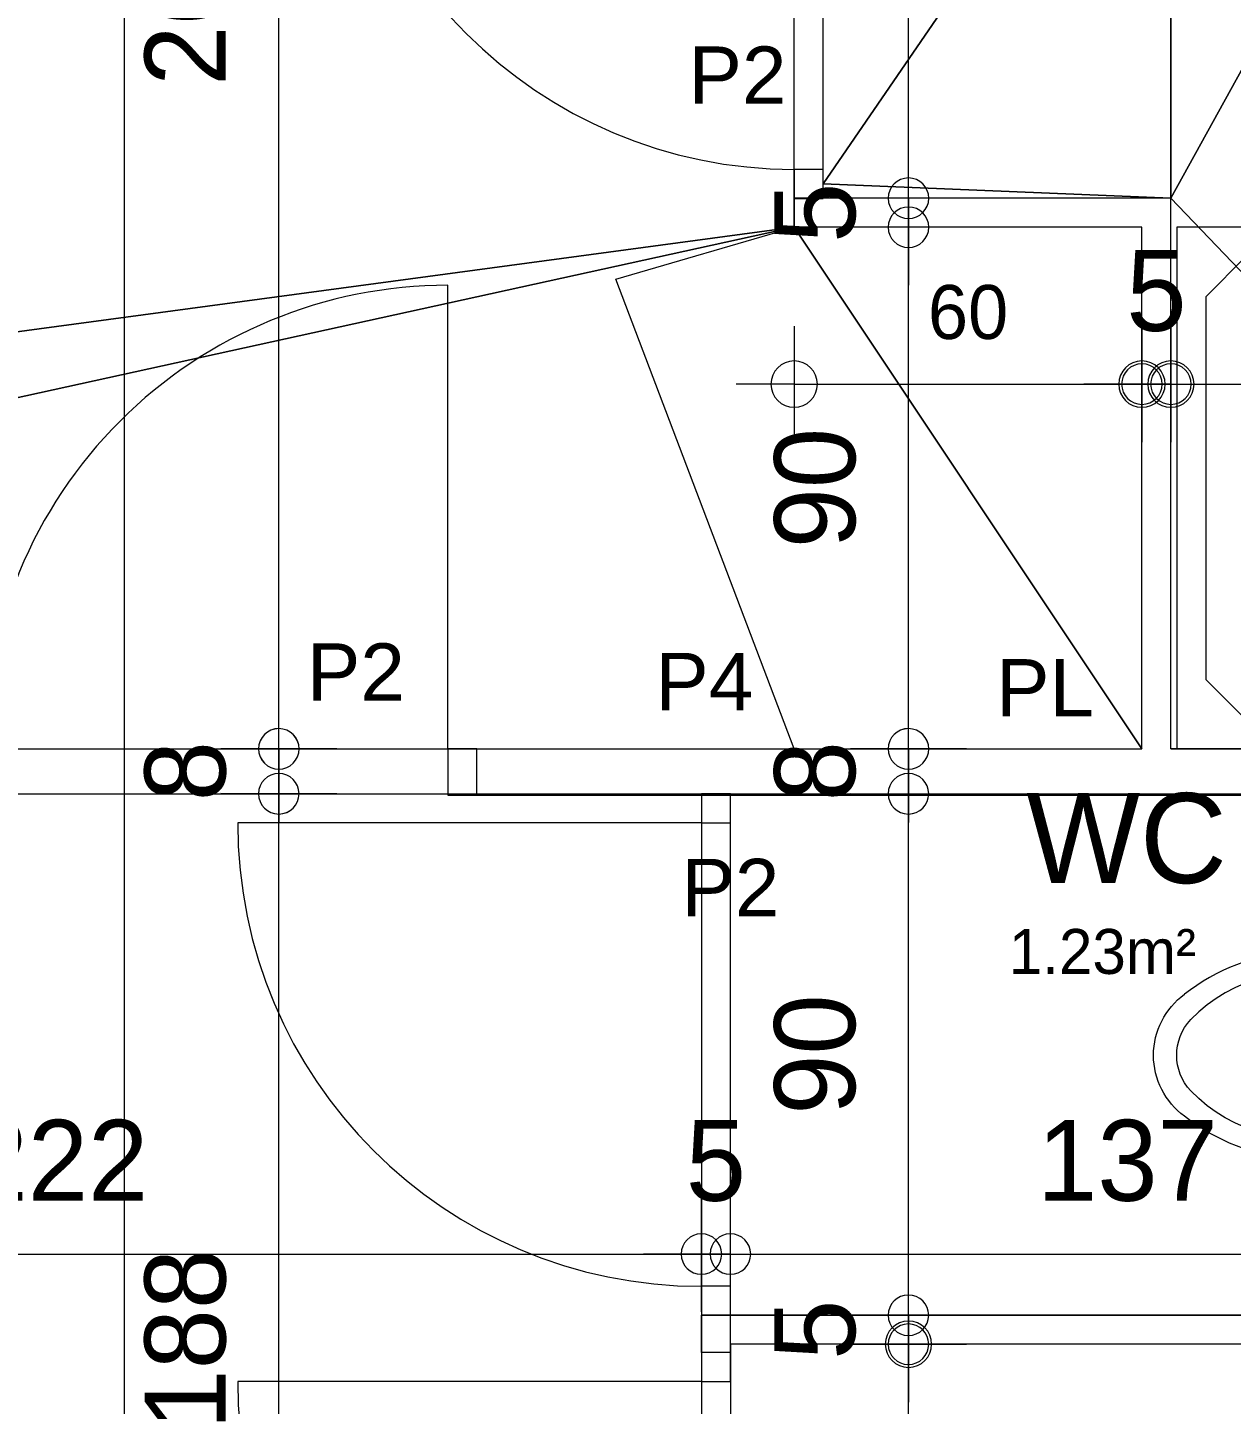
# Model space of a CAD drawing. Header units: metres. Extents: x 1.8 to 61.8, y -52.8 to -10.8.
# Drawn here: x 34.101 to 36.178, y -19.723 to -17.347 of the extents above; entities that cross this region are included whole.
import ezdxf
from ezdxf.enums import TextEntityAlignment as Align
from ezdxf.lldxf.tags import DXFTag

# ---------------------------------------------------------------- set-up
doc = ezdxf.new("R2010")
doc.units = ezdxf.units.M
doc.header["$MEASUREMENT"] = 0
for name, color, linetype in [('Calque commun', 7, 'Continuous'), ('Calque2', 7, 'Continuous'), ('Calque5', 7, 'Continuous'), ('Calque90', 7, 'Continuous'), ('Cotations', 7, 'Continuous'), ('Textes', 7, 'Continuous')]:
    doc.layers.add(name, color=color, linetype=linetype)
doc.styles.add('Arial8', font='arial.ttf', dxfattribs={"height": 0.098961})
doc.styles.add('Century Gothic11', font='GOTHIC.TTF', dxfattribs={"height": 0.139636})
doc.styles.add('Century Gothic19', font='GOTHIC.TTF', dxfattribs={"height": 0.155151})
doc.styles.add('Century Gothic21', font='GOTHIC.TTF', dxfattribs={"height": 0.09309})
doc.styles.add('Century Gothic5', font='GOTHIC.TTF', dxfattribs={"height": 0.077575})
tags = doc.linetypes.add('DASHDOT2', pattern=[0.5, 0.25, -0.125, 0, -0.125]).pattern_tags.tags
tags[10:11] = [DXFTag(74, 4), DXFTag(75, 0), DXFTag(340, '0'), DXFTag(46, 1.0), DXFTag(50, 0.0), DXFTag(44, 0.0), DXFTag(45, 0.0)]
tags[8:9] = [DXFTag(74, 4), DXFTag(75, 0), DXFTag(340, '0'), DXFTag(46, 1.0), DXFTag(50, 0.0), DXFTag(44, 0.0), DXFTag(45, 0.0)]
tags[6:7] = [DXFTag(74, 4), DXFTag(75, 0), DXFTag(340, '0'), DXFTag(46, 1.0), DXFTag(50, 0.0), DXFTag(44, 0.0), DXFTag(45, 0.0)]
tags[4:5] = [DXFTag(74, 4), DXFTag(75, 0), DXFTag(340, '0'), DXFTag(46, 1.0), DXFTag(50, 0.0), DXFTag(44, 0.0), DXFTag(45, 0.0)]

# ---------------------------------------------------------------- blocks, each defined once
blk = doc.blocks.new('@PRES_1_$$_1-49')
at = {"layer": 'Calque commun', "color": 5, "linetype": 'Continuous', "lineweight": 9}
blk.add_line((0.05, 0.05), (0.05, 0.85), dxfattribs=at)
at = {"layer": 'Calque commun', "color": 5, "linetype": 'Continuous', "lineweight": 9, "extrusion": (0, 0, -1)}
blk.add_arc((-0.05, 0.05), 0.8, 90, 180, dxfattribs=at)
at = {"layer": 'Calque commun', "color": 5, "linetype": 'Continuous', "lineweight": 9}
mesh = blk.add_polyface(dxfattribs=at)
corners = [(0, 0), (0, 0.05), (0.05, 0.05), (0.05, 0)]
mesh.append_faces([[corners[k] for k in face] for face in [(0, 1, 2, 3)]], dxfattribs={"color": 5})
mesh = blk.add_polyface(dxfattribs=at)
corners = [(0.85, 0), (0.85, 0.05), (0.9, 0.05), (0.9, 0)]
mesh.append_faces([[corners[k] for k in face] for face in [(0, 1, 2, 3)]], dxfattribs={"color": 5})
blk = doc.blocks.new('@PRES_1_$$_1-50')
at = {"layer": 'Calque commun', "color": 0, "linetype": 'ByBlock', "lineweight": -2}
blk.add_line((0, 0), (0, 0.05), dxfattribs=at)
blk = doc.blocks.new('@PRES_1_$$_1-51')
at = {"layer": 'Calque commun', "color": 0, "linetype": 'ByBlock', "lineweight": -2}
blk.add_line((0, 0), (0, 0.05), dxfattribs=at)
blk = doc.blocks.new('INTER_2D_COMB17')
at = {"layer": 'Calque commun', "color": 0, "linetype": 'ByBlock', "lineweight": -2}
blk.add_blockref('@PRES_1_$$_1-49', (0, 0), dxfattribs=at)
at = {"layer": 'Calque commun', "color": 15, "linetype": 'Continuous', "lineweight": 18}
blk.add_blockref('@PRES_1_$$_1-50', (0, 0), dxfattribs=at)
at = {"layer": 'Calque commun', "color": 15, "linetype": 'Continuous', "lineweight": 18, "extrusion": (0, 0, -1), "xscale": -1, "yscale": -1, "zscale": -1, "rotation": -180}
blk.add_blockref('@PRES_1_$$_1-51', (-0.9, 0), dxfattribs=at)
blk = doc.blocks.new('PLACED_COMB17')
at = {"layer": 'Calque commun', "color": 0, "linetype": 'ByBlock', "lineweight": -2}
blk.add_blockref('INTER_2D_COMB17', (0, 0), dxfattribs=at)
blk = doc.blocks.new('xmodule1pdniv1-25')
at = {"layer": 'Calque commun', "color": 5, "linetype": 'Continuous', "lineweight": 9}
blk.add_arc((0, 0), 0.5, 0, 359.9994, dxfattribs=at)
blk = doc.blocks.new('xmodule1pdniv1-26')
at = {"layer": 'Calque commun', "color": 5, "linetype": 'Continuous', "lineweight": 9}
blk.add_arc((0, 0), 0.5, 0, 359.9994, dxfattribs=at)
blk = doc.blocks.new('DimLine53702-2')
at = {"layer": 'Calque commun', "color": 5, "linetype": 'Continuous', "lineweight": 9}
for p, q in [((33.0436, -19.563), (33.0436, -19.363)), ((35.2637, -19.563), (35.2637, -19.363)), ((33.0436, -19.463), (32.9436, -19.463)), ((33.0436, -19.463), (35.2637, -19.463)), ((35.2637, -19.463), (35.3637, -19.463))]:
    blk.add_line(p, q, dxfattribs=at)
at = {"layer": 'Calque commun', "color": 5, "linetype": 'Continuous', "lineweight": 9, "xscale": 0.07000000029802322, "yscale": 0.07000000029802322, "zscale": 0.07000000029802322}
for name, p in [('xmodule1pdniv1-25', (33.0436, -19.463)), ('xmodule1pdniv1-26', (35.2637, -19.463))]:
    blk.add_blockref(name, p, dxfattribs=at)
at = {"layer": 'Calque commun', "color": 5, "linetype": 'Continuous', "lineweight": 9, "style": 'Century Gothic11'}
blk.add_text('222', height=0.13964, dxfattribs=at).set_placement((34.1537, -19.413), align=Align.BOTTOM_CENTER)
blk = doc.blocks.new('xmodule1pdniv1-27')
at = {"layer": 'Calque commun', "color": 5, "linetype": 'Continuous', "lineweight": 9}
blk.add_arc((0, 0), 0.5, 0, 359.9994, dxfattribs=at)
blk = doc.blocks.new('xmodule1pdniv1-28')
at = {"layer": 'Calque commun', "color": 5, "linetype": 'Continuous', "lineweight": 9}
blk.add_arc((0, 0), 0.5, 0, 359.9994, dxfattribs=at)
blk = doc.blocks.new('DimLine53710-2')
at = {"layer": 'Calque commun', "color": 5, "linetype": 'Continuous', "lineweight": 9}
for p, q in [((35.2637, -19.563), (35.2637, -19.363)), ((35.3137, -19.563), (35.3137, -19.363)), ((35.2637, -19.463), (35.1637, -19.463)), ((35.2637, -19.463), (35.3137, -19.463)), ((35.3137, -19.463), (35.4137, -19.463))]:
    blk.add_line(p, q, dxfattribs=at)
at = {"layer": 'Calque commun', "color": 5, "linetype": 'Continuous', "lineweight": 9, "xscale": 0.07000000029802322, "yscale": 0.07000000029802322, "zscale": 0.07000000029802322}
for name, p in [('xmodule1pdniv1-27', (35.2637, -19.463)), ('xmodule1pdniv1-28', (35.3137, -19.463))]:
    blk.add_blockref(name, p, dxfattribs=at)
at = {"layer": 'Calque commun', "color": 5, "linetype": 'Continuous', "lineweight": 9, "style": 'Century Gothic11'}
blk.add_text('5', height=0.1396, dxfattribs=at).set_placement((35.2887, -19.413), align=Align.BOTTOM_CENTER)
blk = doc.blocks.new('xmodule1pdniv1-29')
at = {"layer": 'Calque commun', "color": 5, "linetype": 'Continuous', "lineweight": 9}
blk.add_arc((0, 0), 0.5, 0, 359.9994, dxfattribs=at)
blk = doc.blocks.new('xmodule1pdniv1-30')
at = {"layer": 'Calque commun', "color": 5, "linetype": 'Continuous', "lineweight": 9}
blk.add_arc((0, 0), 0.5, 0, 359.9994, dxfattribs=at)
blk = doc.blocks.new('DimLine53718-2')
at = {"layer": 'Calque commun', "color": 5, "linetype": 'Continuous', "lineweight": 9}
for p, q in [((35.3137, -19.563), (35.3137, -19.363)), ((36.6836, -19.563), (36.6836, -19.363)), ((35.3137, -19.463), (35.2137, -19.463)), ((35.3137, -19.463), (36.6836, -19.463)), ((36.6836, -19.463), (36.7836, -19.463))]:
    blk.add_line(p, q, dxfattribs=at)
at = {"layer": 'Calque commun', "color": 5, "linetype": 'Continuous', "lineweight": 9, "xscale": 0.07000000029802322, "yscale": 0.07000000029802322, "zscale": 0.07000000029802322}
for name, p in [('xmodule1pdniv1-29', (35.3137, -19.463)), ('xmodule1pdniv1-30', (36.6836, -19.463))]:
    blk.add_blockref(name, p, dxfattribs=at)
at = {"layer": 'Calque commun', "color": 5, "linetype": 'Continuous', "lineweight": 9, "style": 'Century Gothic11'}
blk.add_text('137', height=0.13964, dxfattribs=at).set_placement((35.9987, -19.413), align=Align.BOTTOM_CENTER)
blk = doc.blocks.new('xmodule1pdniv1-39')
at = {"layer": 'Calque commun', "color": 5, "linetype": 'Continuous', "lineweight": 9}
blk.add_arc((0, 0), 0.5, 0, 359.9994, dxfattribs=at)
blk = doc.blocks.new('xmodule1pdniv1-40')
at = {"layer": 'Calque commun', "color": 5, "linetype": 'Continuous', "lineweight": 9}
blk.add_arc((0, 0), 0.5, 0, 359.9994, dxfattribs=at)
blk = doc.blocks.new('DimLine53758-2')
at = {"layer": 'Calque commun', "color": 5, "linetype": 'Continuous', "lineweight": 9}
for p, q in [((34.5346, -18.6687), (34.5346, -18.5687)), ((34.6346, -18.6687), (34.4346, -18.6687)), ((34.5346, -20.5512), (34.5346, -18.6687)), ((34.6346, -20.5512), (34.4346, -20.5512)), ((34.5346, -20.5512), (34.5346, -20.6512))]:
    blk.add_line(p, q, dxfattribs=at)
at = {"layer": 'Calque commun', "color": 5, "linetype": 'Continuous', "lineweight": 9, "xscale": 0.07000000029802322, "yscale": 0.07000000029802322, "zscale": 0.07000000029802322, "rotation": 90}
for name, p in [('xmodule1pdniv1-40', (34.5346, -18.6687)), ('xmodule1pdniv1-39', (34.5346, -20.5512))]:
    blk.add_blockref(name, p, dxfattribs=at)
at = {"layer": 'Calque commun', "color": 5, "linetype": 'Continuous', "lineweight": 9, "style": 'Century Gothic11'}
blk.add_text('188', height=0.13964, rotation=90.0024, dxfattribs=at).set_placement((34.4846, -19.61), align=Align.BOTTOM_CENTER)
blk = doc.blocks.new('xmodule1pdniv1-41')
at = {"layer": 'Calque commun', "color": 5, "linetype": 'Continuous', "lineweight": 9}
blk.add_arc((0, 0), 0.5, 0, 359.9994, dxfattribs=at)
blk = doc.blocks.new('xmodule1pdniv1-42')
at = {"layer": 'Calque commun', "color": 5, "linetype": 'Continuous', "lineweight": 9}
blk.add_arc((0, 0), 0.5, 0, 359.9994, dxfattribs=at)
blk = doc.blocks.new('DimLine53766-2')
at = {"layer": 'Calque commun', "color": 5, "linetype": 'Continuous', "lineweight": 9}
for p, q in [((34.5347, -18.5913), (34.5348, -18.4913)), ((34.6347, -18.5914), (34.4347, -18.5911)), ((34.5346, -18.6687), (34.5347, -18.5913)), ((34.6346, -18.6688), (34.4346, -18.6685)), ((34.5346, -18.6687), (34.5344, -18.7687))]:
    blk.add_line(p, q, dxfattribs=at)
at = {"layer": 'Calque commun', "color": 5, "linetype": 'Continuous', "lineweight": 9, "xscale": 0.06999999484552753, "yscale": 0.06999999484552753, "zscale": 0.07000000029802322, "rotation": 89.9152908298062}
for name, p in [('xmodule1pdniv1-42', (34.5347, -18.5913)), ('xmodule1pdniv1-41', (34.5346, -18.6687))]:
    blk.add_blockref(name, p, dxfattribs=at)
at = {"layer": 'Calque commun', "color": 5, "linetype": 'Continuous', "lineweight": 9, "style": 'Century Gothic11'}
blk.add_text('8', height=0.1396, rotation=89.9153, dxfattribs=at).set_placement((34.4846, -18.6299), align=Align.BOTTOM_CENTER)
blk = doc.blocks.new('xmodule1pdniv1-43')
at = {"layer": 'Calque commun', "color": 5, "linetype": 'Continuous', "lineweight": 9}
blk.add_arc((0, 0), 0.5, 0, 359.9994, dxfattribs=at)
blk = doc.blocks.new('DimLine53774-2')
at = {"layer": 'Calque commun', "color": 5, "linetype": 'Continuous', "lineweight": 9}
for p, q in [((34.5347, -18.5913), (34.5347, -15.9912)), ((34.6347, -18.5913), (34.4347, -18.5913)), ((34.5347, -18.5913), (34.5347, -18.6913))]:
    blk.add_line(p, q, dxfattribs=at)
at = {"layer": 'Calque commun', "color": 5, "linetype": 'Continuous', "lineweight": 9, "xscale": 0.07000000029802322, "yscale": 0.07000000029802322, "zscale": 0.07000000029802322, "rotation": 90}
blk.add_blockref('xmodule1pdniv1-43', (34.5347, -18.5913), dxfattribs=at)
at = {"layer": 'Calque commun', "color": 5, "linetype": 'Continuous', "lineweight": 9, "style": 'Century Gothic11'}
blk.add_text('260', height=0.13964, rotation=90, dxfattribs=at).set_placement((34.4847, -17.2912), align=Align.BOTTOM_CENTER)
blk = doc.blocks.new('xmodule1pdniv1-49')
at = {"layer": 'Calque commun', "color": 5, "linetype": 'Continuous', "lineweight": 9}
blk.add_arc((0, 0), 0.5, 0, 359.9994, dxfattribs=at)
blk = doc.blocks.new('xmodule1pdniv1-50')
at = {"layer": 'Calque commun', "color": 5, "linetype": 'Continuous', "lineweight": 9}
blk.add_arc((0, 0), 0.5, 0, 359.9994, dxfattribs=at)
blk = doc.blocks.new('DimLine53814-2')
at = {"layer": 'Calque commun', "color": 5, "linetype": 'Continuous', "lineweight": 9}
for p, q in [((35.6208, -19.5687), (35.6208, -19.4687)), ((35.5208, -19.5687), (35.7208, -19.5687)), ((35.6208, -19.6187), (35.6208, -19.5687)), ((35.5208, -19.6187), (35.7208, -19.6187)), ((35.6208, -19.6187), (35.6208, -19.7187))]:
    blk.add_line(p, q, dxfattribs=at)
at = {"layer": 'Calque commun', "color": 5, "linetype": 'Continuous', "lineweight": 9, "xscale": 0.07000000029802322, "yscale": 0.07000000029802322, "zscale": 0.07000000029802322, "rotation": 90}
for name, p in [('xmodule1pdniv1-50', (35.6208, -19.5687)), ('xmodule1pdniv1-49', (35.6208, -19.6187))]:
    blk.add_blockref(name, p, dxfattribs=at)
at = {"layer": 'Calque commun', "color": 5, "linetype": 'Continuous', "lineweight": 9, "style": 'Century Gothic11'}
blk.add_text('5', height=0.1396, rotation=90, dxfattribs=at).set_placement((35.5708, -19.5937), align=Align.BOTTOM_CENTER)
blk = doc.blocks.new('xmodule1pdniv1-51')
at = {"layer": 'Calque commun', "color": 5, "linetype": 'Continuous', "lineweight": 9}
blk.add_arc((0, 0), 0.5, 0, 359.9994, dxfattribs=at)
blk = doc.blocks.new('xmodule1pdniv1-52')
at = {"layer": 'Calque commun', "color": 5, "linetype": 'Continuous', "lineweight": 9}
blk.add_arc((0, 0), 0.5, 0, 359.9994, dxfattribs=at)
blk = doc.blocks.new('DimLine53822-2')
at = {"layer": 'Calque commun', "color": 5, "linetype": 'Continuous', "lineweight": 9}
for p, q in [((35.6208, -18.6687), (35.6208, -18.5687)), ((35.5208, -18.6687), (35.7208, -18.6687)), ((35.6208, -19.5687), (35.6208, -18.6687)), ((35.5208, -19.5687), (35.7208, -19.5687)), ((35.6208, -19.5687), (35.6208, -19.6687))]:
    blk.add_line(p, q, dxfattribs=at)
at = {"layer": 'Calque commun', "color": 5, "linetype": 'Continuous', "lineweight": 9, "xscale": 0.07000000029802322, "yscale": 0.07000000029802322, "zscale": 0.07000000029802322, "rotation": 90}
for name, p in [('xmodule1pdniv1-52', (35.6208, -18.6687)), ('xmodule1pdniv1-51', (35.6208, -19.5687))]:
    blk.add_blockref(name, p, dxfattribs=at)
at = {"layer": 'Calque commun', "color": 5, "linetype": 'Continuous', "lineweight": 9, "style": 'Century Gothic11'}
blk.add_text('90', height=0.13964, rotation=90, dxfattribs=at).set_placement((35.5708, -19.1187), align=Align.BOTTOM_CENTER)
blk = doc.blocks.new('xmodule1pdniv1-53')
at = {"layer": 'Calque commun', "color": 5, "linetype": 'Continuous', "lineweight": 9}
blk.add_arc((0, 0), 0.5, 0, 359.9994, dxfattribs=at)
blk = doc.blocks.new('xmodule1pdniv1-54')
at = {"layer": 'Calque commun', "color": 5, "linetype": 'Continuous', "lineweight": 9}
blk.add_arc((0, 0), 0.5, 0, 359.9994, dxfattribs=at)
blk = doc.blocks.new('DimLine53830-2')
at = {"layer": 'Calque commun', "color": 5, "linetype": 'Continuous', "lineweight": 9}
for p, q in [((35.6209, -18.5913), (35.621, -18.4913)), ((35.7209, -18.5914), (35.5209, -18.5911)), ((35.6208, -18.6687), (35.6209, -18.5913)), ((35.5208, -18.6685), (35.7208, -18.6688)), ((35.6208, -18.6687), (35.6206, -18.7687))]:
    blk.add_line(p, q, dxfattribs=at)
at = {"layer": 'Calque commun', "color": 5, "linetype": 'Continuous', "lineweight": 9, "xscale": 0.06999999484552753, "yscale": 0.06999999484552753, "zscale": 0.07000000029802322, "rotation": 89.9152908298062}
for name, p in [('xmodule1pdniv1-54', (35.6209, -18.5913)), ('xmodule1pdniv1-53', (35.6208, -18.6687))]:
    blk.add_blockref(name, p, dxfattribs=at)
at = {"layer": 'Calque commun', "color": 5, "linetype": 'Continuous', "lineweight": 9, "style": 'Century Gothic11'}
blk.add_text('8', height=0.1396, rotation=89.9153, dxfattribs=at).set_placement((35.5708, -18.6299), align=Align.BOTTOM_CENTER)
blk = doc.blocks.new('xmodule1pdniv1-55')
at = {"layer": 'Calque commun', "color": 5, "linetype": 'Continuous', "lineweight": 9}
blk.add_arc((0, 0), 0.5, 0, 359.9994, dxfattribs=at)
blk = doc.blocks.new('xmodule1pdniv1-56')
at = {"layer": 'Calque commun', "color": 5, "linetype": 'Continuous', "lineweight": 9}
blk.add_arc((0, 0), 0.5, 0, 359.9994, dxfattribs=at)
blk = doc.blocks.new('DimLine53838-2')
at = {"layer": 'Calque commun', "color": 5, "linetype": 'Continuous', "lineweight": 9}
for p, q in [((35.6209, -17.6913), (35.6209, -17.5913)), ((35.7209, -17.6913), (35.5209, -17.6913)), ((35.6209, -18.5913), (35.6209, -17.6913)), ((35.7209, -18.5913), (35.5209, -18.5913)), ((35.6209, -18.5913), (35.6209, -18.6913))]:
    blk.add_line(p, q, dxfattribs=at)
at = {"layer": 'Calque commun', "color": 5, "linetype": 'Continuous', "lineweight": 9, "xscale": 0.07000000029802322, "yscale": 0.07000000029802322, "zscale": 0.07000000029802322, "rotation": 90}
for name, p in [('xmodule1pdniv1-56', (35.6209, -17.6913)), ('xmodule1pdniv1-55', (35.6209, -18.5913))]:
    blk.add_blockref(name, p, dxfattribs=at)
at = {"layer": 'Calque commun', "color": 5, "linetype": 'Continuous', "lineweight": 9, "style": 'Century Gothic11'}
blk.add_text('90', height=0.13964, rotation=90, dxfattribs=at).set_placement((35.5709, -18.1413), align=Align.BOTTOM_CENTER)
blk = doc.blocks.new('xmodule1pdniv1-57')
at = {"layer": 'Calque commun', "color": 5, "linetype": 'Continuous', "lineweight": 9}
blk.add_arc((0, 0), 0.5, 0, 359.9994, dxfattribs=at)
blk = doc.blocks.new('xmodule1pdniv1-58')
at = {"layer": 'Calque commun', "color": 5, "linetype": 'Continuous', "lineweight": 9}
blk.add_arc((0, 0), 0.5, 0, 359.9994, dxfattribs=at)
blk = doc.blocks.new('DimLine53846-2')
at = {"layer": 'Calque commun', "color": 5, "linetype": 'Continuous', "lineweight": 9}
for p, q in [((35.6209, -17.6412), (35.6209, -17.5412)), ((35.7209, -17.6412), (35.5209, -17.6412)), ((35.6209, -17.6913), (35.6209, -17.6412)), ((35.7209, -17.6913), (35.5209, -17.6913)), ((35.6209, -17.6913), (35.6209, -17.7913))]:
    blk.add_line(p, q, dxfattribs=at)
at = {"layer": 'Calque commun', "color": 5, "linetype": 'Continuous', "lineweight": 9, "xscale": 0.07000000029802322, "yscale": 0.07000000029802322, "zscale": 0.07000000029802322, "rotation": 90}
for name, p in [('xmodule1pdniv1-58', (35.6209, -17.6412)), ('xmodule1pdniv1-57', (35.6209, -17.6913))]:
    blk.add_blockref(name, p, dxfattribs=at)
at = {"layer": 'Calque commun', "color": 5, "linetype": 'Continuous', "lineweight": 9, "style": 'Century Gothic11'}
blk.add_text('5', height=0.1396, rotation=90, dxfattribs=at).set_placement((35.5709, -17.6663), align=Align.BOTTOM_CENTER)
blk = doc.blocks.new('xmodule1pdniv1-59')
at = {"layer": 'Calque commun', "color": 5, "linetype": 'Continuous', "lineweight": 9}
blk.add_arc((0, 0), 0.5, 0, 359.9994, dxfattribs=at)
blk = doc.blocks.new('xmodule1pdniv1-60')
at = {"layer": 'Calque commun', "color": 5, "linetype": 'Continuous', "lineweight": 9}
blk.add_arc((0, 0), 0.5, 0, 359.9994, dxfattribs=at)
blk = doc.blocks.new('DimLine53854-2')
at = {"layer": 'Calque commun', "color": 5, "linetype": 'Continuous', "lineweight": 9}
for p, q in [((35.6209, -16.7413), (35.6209, -16.6413)), ((35.7209, -16.7413), (35.5209, -16.7413)), ((35.6209, -17.6412), (35.6209, -16.7413)), ((35.7209, -17.6412), (35.5209, -17.6412)), ((35.6209, -17.6412), (35.6209, -17.7412))]:
    blk.add_line(p, q, dxfattribs=at)
at = {"layer": 'Calque commun', "color": 5, "linetype": 'Continuous', "lineweight": 9, "xscale": 0.07000000029802322, "yscale": 0.07000000029802322, "zscale": 0.07000000029802322, "rotation": 90}
for name, p in [('xmodule1pdniv1-60', (35.6209, -16.7413)), ('xmodule1pdniv1-59', (35.6209, -17.6412))]:
    blk.add_blockref(name, p, dxfattribs=at)
at = {"layer": 'Calque commun', "color": 5, "linetype": 'Continuous', "lineweight": 9, "style": 'Century Gothic11'}
blk.add_text('90', height=0.13964, rotation=90, dxfattribs=at).set_placement((35.5709, -17.1913), align=Align.BOTTOM_CENTER)
blk = doc.blocks.new('douche90-2')
at = {"layer": 'Calque90', "color": 6, "linetype": 'Continuous', "lineweight": 9}
for p, q in [((0, 0, -10), (0, 0.9, -10)), ((0, 0.9, -10), (0.9, 0.9, -10)), ((0.9, 0.9, -10), (0.9, 0, -10)), ((0.05, 0.7803, -10), (0.1197, 0.85, -10)), ((0.1197, 0.85, -10), (0.7803, 0.85, -10)), ((0.7803, 0.85, -10), (0.85, 0.7803, -10)), ((0.05, 0.1197, -10), (0.05, 0.7803, -10)), ((0.3, 0.5058, -10), (0.7, 0.7788, -10)), ((0.85, 0.7803, -10), (0.85, 0.1197, -10)), ((0.2, 0.5, -10), (0.2, 0.4, -10)), ((0.25, 0.45, -10), (0.1, 0.45, -10)), ((0.7, 0.45, -10), (0.3, 0.45, -10)), ((0.3, 0.3942, -10), (0.7, 0.1212, -10)), ((0.1197, 0.05, -10), (0.05, 0.1197, -10)), ((0.85, 0.1197, -10), (0.7803, 0.05, -10)), ((0.7803, 0.05, -10), (0.1197, 0.05, -10)), ((0.9, 0, -10), (0, 0, -10))]:
    blk.add_line(p, q, dxfattribs=at)
blk = doc.blocks.new('@PRES_1_$$_1-52')
at = {"layer": 'Calque commun', "color": 5, "linetype": 'Continuous', "lineweight": 9}
blk.add_line((0.05, 0.08), (0.05, 0.88), dxfattribs=at)
at = {"layer": 'Calque commun', "color": 5, "linetype": 'Continuous', "lineweight": 9, "extrusion": (0, 0, -1)}
blk.add_arc((-0.05, 0.08), 0.8, 90, 180, dxfattribs=at)
at = {"layer": 'Calque commun', "color": 5, "linetype": 'Continuous', "lineweight": 9}
mesh = blk.add_polyface(dxfattribs=at)
corners = [(0, 0), (0, 0.08), (0.05, 0.08), (0.05, 0)]
mesh.append_faces([[corners[k] for k in face] for face in [(0, 1, 2, 3)]], dxfattribs={"color": 5})
mesh = blk.add_polyface(dxfattribs=at)
corners = [(0.85, 0), (0.85, 0.08), (0.9, 0.08), (0.9, 0)]
mesh.append_faces([[corners[k] for k in face] for face in [(0, 1, 2, 3)]], dxfattribs={"color": 5})
blk = doc.blocks.new('@PRES_1_$$_1-53')
at = {"layer": 'Calque commun', "color": 7, "linetype": 'Continuous', "lineweight": 9}
blk.add_line((0, 0), (0, 0.08), dxfattribs=at)
blk = doc.blocks.new('@PRES_1_$$_1-54')
at = {"layer": 'Calque commun', "color": 7, "linetype": 'Continuous', "lineweight": 9}
blk.add_line((0, 0), (0, 0.08), dxfattribs=at)
blk = doc.blocks.new('INTER_2D_COMB18')
at = {"layer": 'Calque5', "color": 0, "linetype": 'ByBlock', "lineweight": -2}
for name in ['@PRES_1_$$_1-52', '@PRES_1_$$_1-53']:
    blk.add_blockref(name, (0, 0), dxfattribs=at)
at = {"layer": 'Calque5', "color": 0, "linetype": 'ByBlock', "lineweight": -2, "extrusion": (0, 0, -1), "xscale": -1, "yscale": -1, "zscale": -1, "rotation": -180}
blk.add_blockref('@PRES_1_$$_1-54', (-0.9, 0), dxfattribs=at)
blk = doc.blocks.new('PLACED_COMB18')
at = {"layer": 'Calque5', "color": 0, "linetype": 'ByBlock', "lineweight": -2}
blk.add_blockref('INTER_2D_COMB18', (0, 0), dxfattribs=at)
blk = doc.blocks.new('xmodule1pdniv1-87')
at = {"layer": 'Calque commun', "color": 5, "linetype": 'Continuous', "lineweight": 9}
blk.add_arc((0, 0), 0.5, 0, 359.9994, dxfattribs=at)
blk = doc.blocks.new('xmodule1pdniv1-88')
at = {"layer": 'Calque commun', "color": 5, "linetype": 'Continuous', "lineweight": 9}
blk.add_arc((0, 0), 0.5, 0, 359.9994, dxfattribs=at)
blk = doc.blocks.new('DimLine60047-2')
at = {"layer": 'Calque commun', "color": 5, "linetype": 'Continuous', "lineweight": 9}
for p, q in [((35.4237, -17.8619), (35.4237, -18.0619)), ((36.0237, -17.8619), (36.0237, -18.0619)), ((35.4237, -17.9619), (35.3237, -17.9619)), ((35.4237, -17.9619), (36.0237, -17.9619)), ((36.0237, -17.9619), (36.1237, -17.9619))]:
    blk.add_line(p, q, dxfattribs=at)
at = {"layer": 'Calque commun', "color": 5, "linetype": 'Continuous', "lineweight": 9, "xscale": 0.07999999821186066, "yscale": 0.07999999821186066, "zscale": 0.07999999821186066}
for name, p in [('xmodule1pdniv1-87', (35.4237, -17.9619)), ('xmodule1pdniv1-88', (36.0237, -17.9619))]:
    blk.add_blockref(name, p, dxfattribs=at)
at = {"layer": 'Calque commun', "color": 5, "linetype": 'Continuous', "lineweight": 9, "style": 'Century Gothic21'}
blk.add_text('60', height=0.09309, dxfattribs=at).set_placement((35.7237, -17.9119), align=Align.BOTTOM_CENTER)
blk = doc.blocks.new('xmodule1pdniv1-89')
at = {"layer": 'Calque commun', "color": 5, "linetype": 'Continuous', "lineweight": 9}
blk.add_arc((0, 0), 0.5, 0, 359.9994, dxfattribs=at)
blk = doc.blocks.new('xmodule1pdniv1-90')
at = {"layer": 'Calque commun', "color": 5, "linetype": 'Continuous', "lineweight": 9}
blk.add_arc((0, 0), 0.5, 0, 359.9994, dxfattribs=at)
blk = doc.blocks.new('DimLine60055-2')
at = {"layer": 'Calque commun', "color": 5, "linetype": 'Continuous', "lineweight": 9}
for p, q in [((36.0237, -17.8619), (36.0237, -18.0619)), ((36.0737, -17.8619), (36.0737, -18.0619)), ((36.0237, -17.9619), (35.9237, -17.9619)), ((36.0237, -17.9619), (36.0737, -17.9619)), ((36.0737, -17.9619), (36.1737, -17.9619))]:
    blk.add_line(p, q, dxfattribs=at)
at = {"layer": 'Calque commun', "color": 5, "linetype": 'Continuous', "lineweight": 9, "xscale": 0.07000000029802322, "yscale": 0.07000000029802322, "zscale": 0.07000000029802322}
for name, p in [('xmodule1pdniv1-89', (36.0237, -17.9619)), ('xmodule1pdniv1-90', (36.0737, -17.9619))]:
    blk.add_blockref(name, p, dxfattribs=at)
at = {"layer": 'Calque commun', "color": 5, "linetype": 'Continuous', "lineweight": 9, "style": 'Century Gothic11'}
blk.add_text('5', height=0.1396, dxfattribs=at).set_placement((36.0487, -17.9119), align=Align.BOTTOM_CENTER)
blk = doc.blocks.new('xmodule1pdniv1-91')
at = {"layer": 'Calque commun', "color": 5, "linetype": 'Continuous', "lineweight": 9}
blk.add_arc((0, 0), 0.5, 0, 359.9994, dxfattribs=at)
blk = doc.blocks.new('xmodule1pdniv1-92')
at = {"layer": 'Calque commun', "color": 5, "linetype": 'Continuous', "lineweight": 9}
blk.add_arc((0, 0), 0.5, 0, 359.9994, dxfattribs=at)
blk = doc.blocks.new('DimLine60063-2')
at = {"layer": 'Calque commun', "color": 5, "linetype": 'Continuous', "lineweight": 9}
for p, q in [((36.0737, -17.8619), (36.0737, -18.0619)), ((36.9837, -17.8619), (36.9837, -18.0619)), ((36.0737, -17.9619), (35.9737, -17.9619)), ((36.0737, -17.9619), (36.9837, -17.9619)), ((36.9837, -17.9619), (37.0837, -17.9619))]:
    blk.add_line(p, q, dxfattribs=at)
at = {"layer": 'Calque commun', "color": 5, "linetype": 'Continuous', "lineweight": 9, "xscale": 0.07999999821186066, "yscale": 0.07999999821186066, "zscale": 0.07999999821186066}
for name, p in [('xmodule1pdniv1-91', (36.0737, -17.9619)), ('xmodule1pdniv1-92', (36.9837, -17.9619))]:
    blk.add_blockref(name, p, dxfattribs=at)
at = {"layer": 'Calque commun', "color": 5, "linetype": 'Continuous', "lineweight": 9, "style": 'Century Gothic21'}
blk.add_text('91', height=0.09309, dxfattribs=at).set_placement((36.5287, -17.9119), align=Align.BOTTOM_CENTER)
blk = doc.blocks.new('@PRES_1_$$_1-55')
at = {"layer": 'Calque commun', "color": 5, "linetype": 'Continuous', "lineweight": 9}
blk.add_line((0.05, 0.05), (0.05, 0.85), dxfattribs=at)
at = {"layer": 'Calque commun', "color": 5, "linetype": 'Continuous', "lineweight": 9, "extrusion": (0, 0, -1)}
blk.add_arc((-0.05, 0.05), 0.8, 90, 180, dxfattribs=at)
at = {"layer": 'Calque commun', "color": 5, "linetype": 'Continuous', "lineweight": 9}
mesh = blk.add_polyface(dxfattribs=at)
corners = [(0, 0), (0, 0.05), (0.05, 0.05), (0.05, 0)]
mesh.append_faces([[corners[k] for k in face] for face in [(0, 1, 2, 3)]], dxfattribs={"color": 5})
mesh = blk.add_polyface(dxfattribs=at)
corners = [(0.85, 0), (0.85, 0.05), (0.9, 0.05), (0.9, 0)]
mesh.append_faces([[corners[k] for k in face] for face in [(0, 1, 2, 3)]], dxfattribs={"color": 5})
blk = doc.blocks.new('@PRES_1_$$_1-56')
at = {"layer": 'Calque commun', "color": 0, "linetype": 'Continuous', "lineweight": 9}
blk.add_line((0, 0), (0, 0.05), dxfattribs=at)
blk = doc.blocks.new('@PRES_1_$$_1-57')
at = {"layer": 'Calque commun', "color": 0, "linetype": 'Continuous', "lineweight": 9}
blk.add_line((0, 0), (0, 0.05), dxfattribs=at)
blk = doc.blocks.new('INTER_2D_COMB19')
at = {"layer": 'Calque commun', "color": 0, "linetype": 'ByBlock', "lineweight": -2}
blk.add_blockref('@PRES_1_$$_1-55', (0, 0), dxfattribs=at)
at = {"layer": 'Calque commun', "color": 15, "linetype": 'ByBlock', "lineweight": -2}
blk.add_blockref('@PRES_1_$$_1-56', (0, 0), dxfattribs=at)
at = {"layer": 'Calque commun', "color": 15, "linetype": 'ByBlock', "lineweight": -2, "extrusion": (0, 0, -1), "xscale": -1, "yscale": -1, "zscale": -1, "rotation": -180}
blk.add_blockref('@PRES_1_$$_1-57', (-0.9, 0), dxfattribs=at)
blk = doc.blocks.new('PLACED_COMB19')
at = {"layer": 'Calque commun', "color": 0, "linetype": 'ByBlock', "lineweight": -2}
blk.add_blockref('INTER_2D_COMB19', (0, 0), dxfattribs=at)
blk = doc.blocks.new('xmodule1pdniv1-111')
at = {"layer": 'Calque commun', "color": 5, "linetype": 'Continuous', "lineweight": 9}
blk.add_arc((0, 0), 0.5, 0, 359.9994, dxfattribs=at)
blk = doc.blocks.new('xmodule1pdniv1-112')
at = {"layer": 'Calque commun', "color": 5, "linetype": 'Continuous', "lineweight": 9}
blk.add_arc((0, 0), 0.5, 0, 359.9994, dxfattribs=at)
blk = doc.blocks.new('DimLine60445-2')
at = {"layer": 'Calque commun', "color": 5, "linetype": 'Continuous', "lineweight": 9}
for p, q in [((35.6209, -19.6187), (35.6209, -19.5187)), ((35.5209, -19.6187), (35.7209, -19.6187)), ((35.6209, -21.2687), (35.6209, -19.6187)), ((35.5209, -21.2687), (35.7209, -21.2687)), ((35.6209, -21.2687), (35.6209, -21.3687))]:
    blk.add_line(p, q, dxfattribs=at)
at = {"layer": 'Calque commun', "color": 5, "linetype": 'Continuous', "lineweight": 9, "xscale": 0.07999999821186066, "yscale": 0.07999999821186066, "zscale": 0.07999999821186066, "rotation": 90}
for name, p in [('xmodule1pdniv1-112', (35.6209, -19.6187)), ('xmodule1pdniv1-111', (35.6209, -21.2687))]:
    blk.add_blockref(name, p, dxfattribs=at)
at = {"layer": 'Calque commun', "color": 5, "linetype": 'Continuous', "lineweight": 9, "style": 'Century Gothic21'}
blk.add_text('165', height=0.09309, rotation=90, dxfattribs=at).set_placement((35.5709, -20.4437), align=Align.BOTTOM_CENTER)
blk = doc.blocks.new('xmodule1pdniv1-127')
at = {"layer": 'Calque commun', "color": 15, "linetype": 'Continuous', "lineweight": 18}
for p, q in [((36.0737, -17.6412), (35.4237, -17.6412)), ((35.4237, -17.6412), (35.4237, -17.6913)), ((35.4237, -17.6412), (35.4737, -17.6412)), ((35.4237, -17.6412), (35.4237, -17.6413)), ((35.4737, -17.6412), (35.4737, -17.6413)), ((36.0737, -18.5913), (36.0737, -17.6412)), ((36.0237, -17.6913), (35.4237, -17.6913)), ((36.0237, -18.5913), (36.0237, -17.6913)), ((35.2637, -18.6687), (35.3137, -18.6687)), ((35.2637, -19.6328), (35.2637, -19.5687)), ((35.3137, -19.6187), (35.3137, -19.5687)), ((35.3137, -19.5687), (36.6836, -19.5687)), ((35.3137, -19.6328), (35.3137, -19.5687)), ((37.0237, -19.6187), (35.3137, -19.6187))]:
    blk.add_line(p, q, dxfattribs=at)
at = {"layer": 'Calque commun', "color": 7, "linetype": 'Continuous', "lineweight": 9}
for p, q in [((35.1159, -17.7805), (35.4237, -17.6913)), ((35.4237, -18.5913), (35.1159, -17.7805))]:
    blk.add_line(p, q, dxfattribs=at)
at = {"layer": 'Calque commun', "color": 7, "linetype": 'Continuous', "lineweight": 18}
for p, q in [((34.8765, -18.5913), (36.0237, -18.5913)), ((36.0737, -18.5913), (36.9837, -18.5913)), ((34.8765, -18.6713), (36.6836, -18.6713))]:
    blk.add_line(p, q, dxfattribs=at)
at = {"layer": 'Calque commun', "color": 5, "linetype": 'Continuous', "lineweight": 9}
for name in ['DimLine53774-2', 'DimLine53854-2', 'DimLine53846-2', 'DimLine53838-2', 'DimLine60055-2', 'DimLine60047-2', 'DimLine60063-2', 'DimLine53766-2', 'DimLine53830-2', 'DimLine53758-2', 'DimLine53822-2', 'DimLine53702-2', 'DimLine53710-2', 'DimLine53718-2', 'DimLine53814-2', 'DimLine60445-2']:
    blk.add_blockref(name, (0, 0), dxfattribs=at)
at = {"layer": 'Calque commun', "color": 0, "linetype": 'ByBlock', "lineweight": -2, "extrusion": (0, 0, -1), "rotation": -90}
blk.add_blockref('PLACED_COMB17', (-35.4737, -16.7413), dxfattribs=at)
at = {"layer": 'Calque commun', "color": 0, "linetype": 'ByBlock', "lineweight": -2, "extrusion": (0, 0, -1), "xscale": -1, "yscale": -1, "zscale": -1}
for name, p, rotation in [('douche90-2', (-36.9837, -18.5913), -180), ('PLACED_COMB18', (-34.8765, -18.6713), -180), ('PLACED_COMB19', (-35.3137, -18.6687), 90.00000000000001), ('PLACED_COMB19', (-35.3137, -19.6328), 90.00000000000001)]:
    blk.add_blockref(name, p, dxfattribs=dict(at, rotation=rotation))
at = {"layer": 'Textes', "color": 5, "linetype": 'ByBlock', "lineweight": -2, "style": 'Arial8'}
for s, p in [('P2', (35.2414, -17.5079)), ('P2', (34.5831, -18.5379)), ('P4', (35.1841, -18.5544)), ('PL', (35.772, -18.5651)), ('P2', (35.2292, -18.9097))]:
    blk.add_text(s, height=0.09896, dxfattribs=at).set_placement(p, align=Align.BOTTOM_LEFT)
at = {"layer": 'Textes', "color": 5, "linetype": 'ByBlock', "lineweight": -2, "style": 'Century Gothic19'}
blk.add_text('WC', height=0.15515, dxfattribs=at).set_placement((36.1701, -18.6677), align=Align.TOP_RIGHT)
at = {"layer": 'Textes', "color": 9, "linetype": 'ByBlock', "lineweight": -2, "style": 'Century Gothic5'}
blk.add_text('1.23m²', height=0.07758, dxfattribs=at).set_placement((36.1169, -18.9021), align=Align.TOP_RIGHT)
at = {"layer": 'Calque commun', "color": 9, "linetype": 'Continuous', "lineweight": 9}
mesh = blk.add_polyface(dxfattribs=at)
corners = [(31.3237, -18.2431), (35.4237, -17.6913), (35.4237, -16.6913), (31.3237, -18.5913), (31.0238, -18.2438), (31.0238, -15.9912), (36.0237, -15.9912), (36.0237, -18.5913), (36.0237, -16.6913), (36.0237, -17.6913)]
mesh.append_faces([[corners[k] for k in face] for face in [(5, 2, 6), (7, 1, 3)]], dxfattribs={"vtx0": -1, "vtx1": -1, "color": 9})
mesh.append_faces([[corners[k] for k in face] for face in [(5, 0, 2)]], dxfattribs={"vtx0": -1, "vtx1": -1, "vtx2": -1, "color": 9})
mesh.append_faces([[corners[k] for k in face] for face in [(0, 1, 2)]], dxfattribs={"vtx0": -1, "vtx2": -1, "color": 9})
mesh.append_faces([[corners[k] for k in face] for face in [(4, 0, 5)]], dxfattribs={"vtx1": -1, "color": 9})
mesh.append_faces([[corners[k] for k in face] for face in [(0, 3, 1)]], dxfattribs={"vtx1": -1, "vtx2": -1, "color": 9})
mesh.append_faces([[corners[k] for k in face] for face in [(2, 8, 6), (7, 9, 1)]], dxfattribs={"vtx2": -1, "color": 9})
mesh = blk.add_polyface(dxfattribs=at)
corners = [(36.9837, -15.9912), (36.9837, -18.5913), (36.0737, -17.6412), (36.0737, -16.7413), (36.0737, -15.9912), (35.4737, -16.7413), (35.4737, -17.6163), (36.0737, -18.5913), (35.4737, -17.6412)]
mesh.append_faces([[corners[k] for k in face] for face in [(0, 3, 4), (6, 2, 8)]], dxfattribs={"vtx0": -1, "color": 9})
mesh.append_faces([[corners[k] for k in face] for face in [(0, 2, 3), (6, 3, 2)]], dxfattribs={"vtx0": -1, "vtx1": -1, "vtx2": -1, "color": 9})
mesh.append_faces([[corners[k] for k in face] for face in [(5, 3, 6)]], dxfattribs={"vtx1": -1, "color": 9})
mesh.append_faces([[corners[k] for k in face] for face in [(0, 1, 2)]], dxfattribs={"vtx1": -1, "vtx2": -1, "color": 9})
mesh.append_faces([[corners[k] for k in face] for face in [(1, 7, 2)]], dxfattribs={"vtx2": -1, "color": 9})
mesh = blk.add_polyface(dxfattribs=at)
corners = [(33.0437, -20.5512), (33.0436, -18.6687), (35.2637, -18.6687), (35.2638, -20.5512)]
mesh.append_faces([[corners[k] for k in face] for face in [(0, 1, 2, 3)]], dxfattribs={"color": 9})
mesh = blk.add_polyface(dxfattribs=at)
corners = [(35.3137, -18.6687), (36.6836, -18.6687), (36.6836, -19.5687), (35.3137, -19.5687)]
mesh.append_faces([[corners[k] for k in face] for face in [(0, 1, 2, 3)]], dxfattribs={"color": 9})
mesh = blk.add_polyface(dxfattribs=at)
corners = [(37.0236, -19.6187), (37.0236, -21.2687), (37.0237, -19.6187), (37.0237, -21.3142), (37.0236, -21.3142), (36.6636, -19.6187), (35.3139, -21.2687), (35.3137, -19.6187)]
mesh.append_faces([[corners[k] for k in face] for face in [(3, 1, 4), (6, 5, 7)]], dxfattribs={"vtx0": -1, "color": 9})
mesh.append_faces([[corners[k] for k in face] for face in [(0, 1, 2)]], dxfattribs={"vtx0": -1, "vtx1": -1, "color": 9})
mesh.append_faces([[corners[k] for k in face] for face in [(3, 2, 1), (0, 5, 1), (6, 1, 5)]], dxfattribs={"vtx1": -1, "vtx2": -1, "color": 9})
blk = doc.blocks.new('wc-3')
at = {"layer": 'Calque2', "color": 6, "linetype": 'Continuous', "lineweight": 9}
for p, q in [((-0.2256, 0), (0.2256, 0)), ((-0.2653, -0.0442), (-0.2539, -0.1527)), ((0.2539, -0.1527), (0.2653, -0.0442)), ((0, -0.06), (0, -0.12)), ((-0.03, -0.09), (0.03, -0.09)), ((-0.2125, -0.1885), (0, -0.18)), ((-0.14, -0.2), (0, -0.19)), ((-0.1, -0.184), (-0.1, -0.1971)), ((0, -0.18), (0.2125, -0.1885)), ((0, -0.19), (0.14, -0.2)), ((0.1, -0.1971), (0.1, -0.184)), ((-0.06, -0.2451), (0.06, -0.2451))]:
    blk.add_line(p, q, dxfattribs=at)
at = {"layer": 'Calque2', "color": 6, "linetype": 'Continuous', "lineweight": 9, "flags": 128}
for points in [[(-0.2653, -0.0442, -0.445253), (-0.2256, 0)], [(0.2256, 0, -0.445276), (0.2653, -0.0442)], [(-0.2539, -0.1527, 0.395314), (-0.2125, -0.1885)], [(0.2125, -0.1885, 0.395339), (0.2539, -0.1527)], [(-0.14, -0.2, 0.294671), (-0.1052, -0.5864)], [(0.14, -0.2, -0.294671), (0.1052, -0.5864)], [(-0.1327, -0.3, -0.337883), (-0.0606, -0.2451)], [(0.1327, -0.3, 0.337854), (0.0606, -0.2451)], [(-0.1327, -0.3, 0.281729), (-0.0616, -0.5756)], [(-0.05, -0.3, 1), (0.05, -0.3)], [(0.1327, -0.3, -0.279876), (0.0616, -0.5756)], [(-0.1052, -0.5864, 0.509528), (0.1052, -0.5864)], [(-0.0616, -0.5756, 0.395927), (0.0616, -0.5756)]]:
    blk.add_lwpolyline(points, format="xyb", dxfattribs=at)

msp = doc.modelspace()

# ---------------------------------------------------------------- linework, layer by layer
at = {"layer": 'Cotations', "color": 1, "linetype": 'DASHDOT2', "lineweight": 18, "flags": 128}
msp.add_lwpolyline([(34.2679, -12.9328), (34.2679, -26.6337), (34.2679, -26.6337)], dxfattribs=at)

# ---------------------------------------------------------------- block references
at = {"layer": 'Calque commun', "color": 0, "linetype": 'ByBlock', "lineweight": -2}
msp.add_blockref('xmodule1pdniv1-127', (0, 0), dxfattribs=at)
at = {"layer": 'Calque commun', "color": 0, "linetype": 'ByBlock', "lineweight": -2, "extrusion": (0, 0, -1), "xscale": -1, "yscale": -1, "zscale": -1, "rotation": -90}
msp.add_blockref('wc-3', (-36.6836, -19.12), dxfattribs=at)

# ---------------------------------------------------------------- meshes
at = {"layer": 'Calque commun', "color": 7, "linetype": 'Continuous', "lineweight": 9}
mesh = msp.add_polyface(dxfattribs=at)
corners = [(61.7636, -10.7659), (1.7636, -10.7659), (1.7636, -52.7659), (61.7636, -52.7659)]
mesh.append_faces([[corners[k] for k in face] for face in [(0, 1, 2, 3)]], dxfattribs={"color": 7})

doc.saveas('drawing.dxf')
